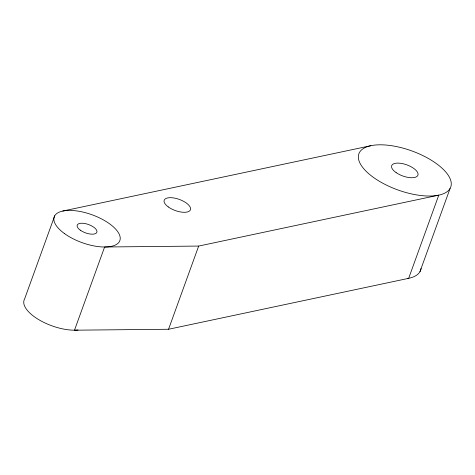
<?xml version="1.0" encoding="UTF-8"?>
<svg xmlns="http://www.w3.org/2000/svg" width="475" height="475" viewBox="0 0 475 475"><rect width="100%" height="100%" fill="white"/><g stroke="black" fill="none" stroke-linecap="round" stroke-linejoin="round"><path stroke-width="0.71" d="M54.702 215.816L24.587 299.007A34.895 14.802 19.9 0 0 39.443 320.055A34.895 14.802 19.9 0 0 78.025 330.024M168.554 329.258L198.669 246.068L438.775 195.142L408.66 278.332L168.554 329.258L74.498 330.19L104.619 247L198.669 246.068M419.965 271.658L450.08 188.462A48.854 20.722 19.9 0 0 391.24 145.653A48.854 20.722 19.9 0 0 373.095 177.151A48.854 20.722 19.9 0 0 450.08 188.462M62.777 211.048L370.832 145.706M421.07 268.452A48.854 20.722 19.9 0 1 407.366 278.582M64.386 233.51A34.895 14.802 19.9 0 0 119.379 241.591A34.895 14.802 19.9 0 0 77.354 211.013A34.895 14.802 19.9 0 0 64.386 233.51M168.263 206.916A13.959 5.92 19.9 0 0 190.261 210.146A13.959 5.92 19.9 0 0 173.446 197.915A13.959 5.92 19.9 0 0 168.263 206.916M80.245 230.143A10.468 4.441 19.9 0 0 96.74 232.572A10.468 4.441 19.9 0 0 84.134 223.398A10.468 4.441 19.9 0 0 80.245 230.143M396.162 172.645A13.959 5.92 19.9 0 0 417.858 175.352A13.959 5.92 19.9 0 0 400.395 163.275A13.959 5.92 19.9 0 0 396.162 172.645"/></g></svg>
